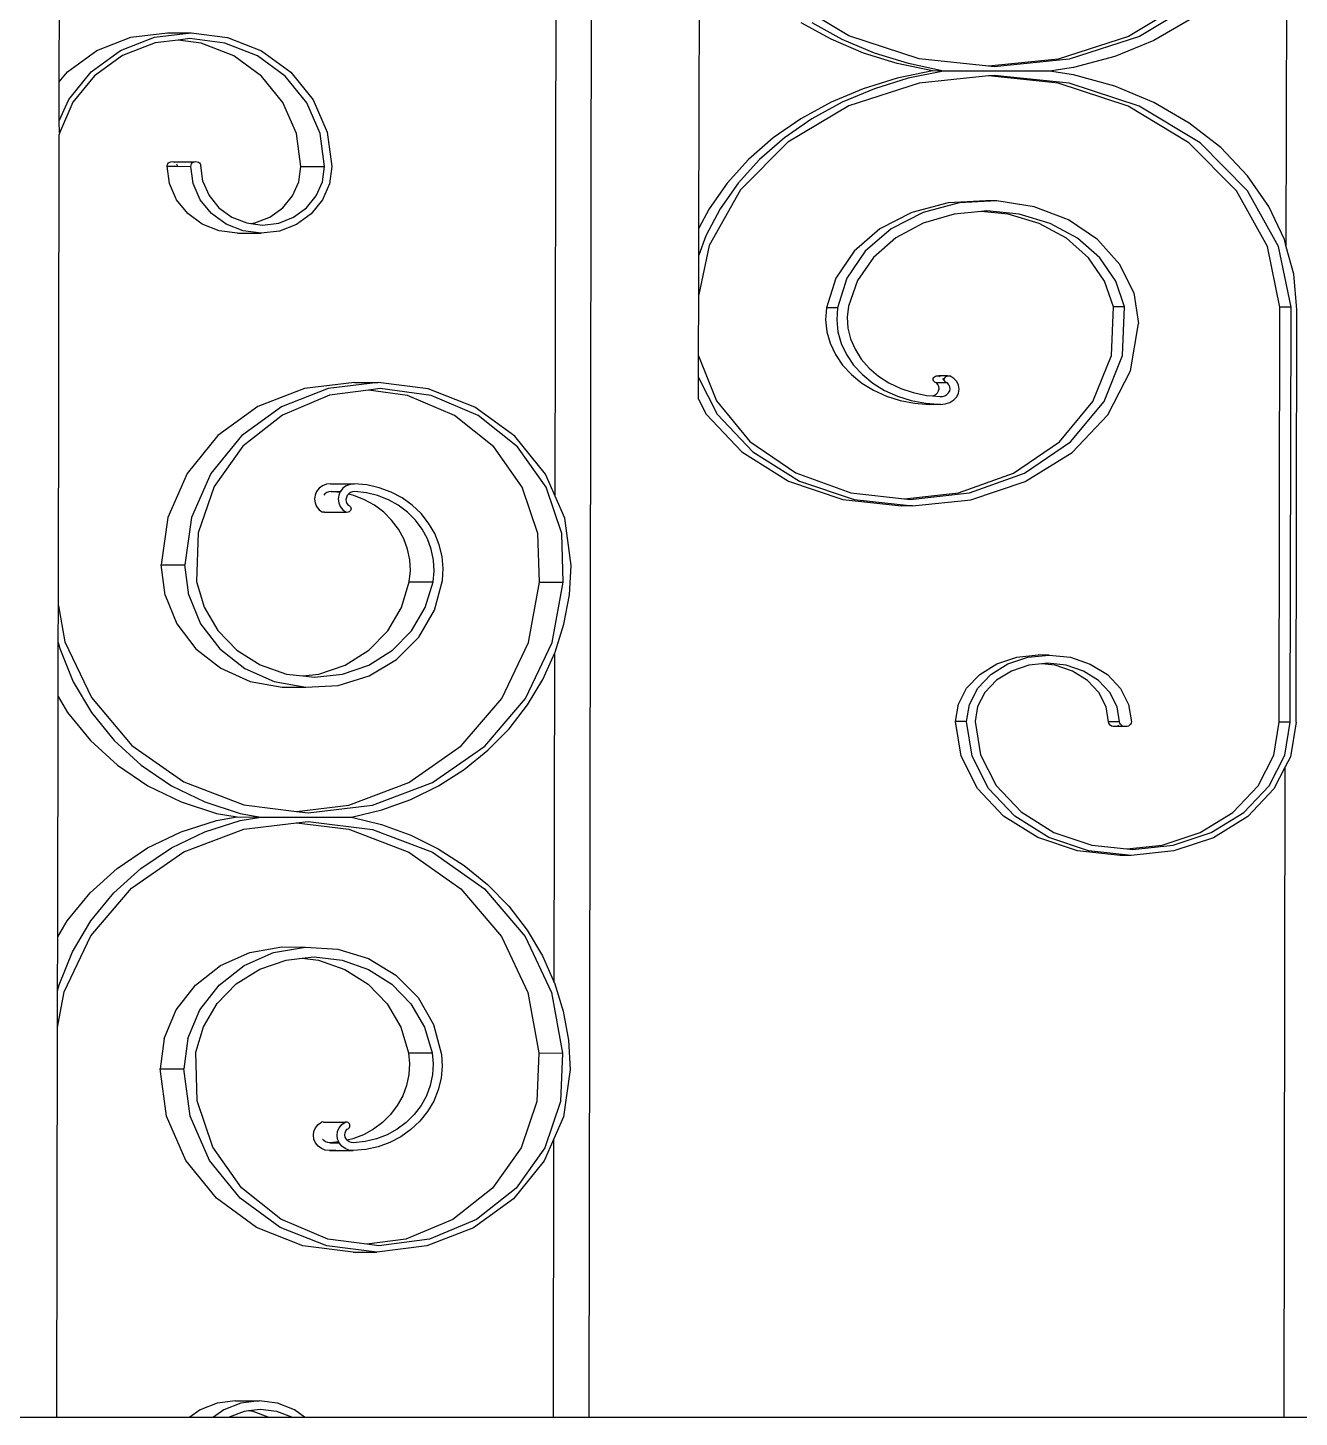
# Model space of a CAD drawing. Header units: millimetres. Extents: x 173236 to 801264, y -94969 to 615039.
# Drawn here: x 296713.2 to 297051.1, y -2873.8 to -2504.6 of the extents above; entities that cross this region are included whole.
import ezdxf

# ---------------------------------------------------------------- set-up
doc = ezdxf.new("R2010")
doc.units = ezdxf.units.MM
doc.header["$MEASUREMENT"] = 0
for name, color, linetype in [('VOX-A-ELEV-1-NEAR-RefEdit0', 130, 'Continuous'), ('VOX-A-STAIRS-STEPS', 140, 'Continuous'), ('VOX-A-WALL-PATT', 233, 'Continuous')]:
    doc.layers.add(name, color=color, linetype=linetype)

# ---------------------------------------------------------------- blocks, each defined once
blk = doc.blocks.new('STAIR')
at = {"layer": 'VOX-A-WALL-PATT'}
for p, q in [((292169.18, -267.16), (292170.62, 522.13)), ((292160.18, -22.42), (292161.17, 516.74)), ((292028.41, 87.74), (292029.05, 439.28)), ((292354.48, 43.91), (292354.65, 136.96)), ((292198.39, 48.85), (292198.54, 132.58)), ((292238.27, 99.94), (292222.13, 109.66)), ((292328.69, 109.46), (292312.51, 99.8)), ((292331.63, 109.46), (292315.45, 99.8)), ((292233.53, 99.02), (292225.54, 103.42)), ((292236.47, 99.01), (292228.47, 103.41)), ((292328.76, 104.2), (292319.3, 98.75)), ((292047.42, 99.57), (292057.13, 100.76)), ((292053.72, 99.56), (292063.43, 100.75)), ((292057.13, 100.76), (292063.43, 100.75)), ((292063.43, 100.75), (292073.13, 99.52)), ((292256.91, 93.83), (292238.27, 99.94)), ((292312.51, 99.8), (292293.85, 93.76)), ((292315.45, 99.8), (292296.79, 93.76)), ((292030.59, 90.42), (292038.37, 96.04)), ((292036.89, 90.4), (292044.67, 96.03)), ((292038.37, 96.04), (292047.42, 99.57)), ((292044.67, 96.03), (292053.72, 99.56)), ((292053.84, 98.06), (292045.18, 94.68)), ((292059.97, 98.81), (292053.84, 98.06)), ((292063.12, 99.2), (292059.97, 98.81)), ((292066.1, 98.04), (292059.97, 98.81)), ((292072.4, 98.02), (292063.12, 99.2)), ((292074.75, 94.63), (292066.1, 98.04)), ((292081.05, 94.62), (292072.4, 98.02)), ((292073.13, 99.52), (292082.17, 95.96)), ((292242.09, 95.38), (292233.53, 99.02)), ((292245.03, 95.38), (292236.47, 99.01)), ((292319.3, 98.75), (292308.96, 94.49)), ((292045.18, 94.68), (292037.75, 89.31)), ((292082.16, 89.22), (292074.75, 94.63)), ((292088.46, 89.21), (292081.05, 94.62)), ((292082.17, 95.96), (292089.93, 90.31)), ((292251.11, 92.57), (292242.09, 95.38)), ((292254.05, 92.56), (292245.03, 95.38)), ((292260.47, 90.61), (292251.11, 92.57)), ((292263.41, 90.6), (292254.05, 92.56)), ((292275.38, 91.88), (292256.91, 93.83)), ((292293.85, 93.76), (292275.38, 91.88)), ((292296.79, 93.76), (292276.85, 91.72)), ((292308.96, 94.49), (292297.96, 91.49)), ((292028.41, 87.74), (292030.59, 90.42)), ((292030.92, 83.07), (292036.89, 90.4)), ((292037.75, 89.31), (292032.03, 82.29)), ((292087.85, 82.19), (292082.16, 89.22)), ((292094.15, 82.17), (292088.46, 89.21)), ((292089.93, 90.31), (292095.87, 82.95)), ((292251.11, 88.68), (292242.08, 85.9)), ((292254.04, 88.67), (292245.01, 85.89)), ((292260.47, 90.61), (292251.11, 88.68)), ((292263.41, 90.6), (292254.04, 88.67)), ((292275.37, 89.28), (292256.9, 87.4)), ((292263.41, 90.6), (292260.47, 90.61)), ((292291.52, 90.55), (292263.41, 90.6)), ((292276.84, 89.43), (292275.37, 89.28)), ((292293.84, 87.33), (292275.37, 89.28)), ((292276.85, 91.72), (292275.38, 91.88)), ((292296.78, 87.33), (292276.84, 89.43)), ((292297.96, 91.49), (292291.52, 90.55)), ((292297.96, 89.59), (292291.52, 90.55)), ((292308.95, 86.55), (292297.96, 89.59)), ((292028.39, 77.33), (292028.41, 87.74)), ((292242.08, 85.9), (292233.5, 82.3)), ((292245.01, 85.89), (292236.44, 82.29)), ((292256.9, 87.4), (292238.24, 81.36)), ((292312.48, 81.22), (292293.84, 87.33)), ((292315.42, 81.22), (292296.78, 87.33)), ((292319.27, 82.24), (292308.95, 86.55)), ((292028.39, 77.33), (292030.92, 83.07)), ((292032.03, 82.29), (292028.44, 74.11)), ((292091.42, 74), (292087.85, 82.19)), ((292097.72, 73.98), (292094.15, 82.17)), ((292095.87, 82.95), (292099.6, 74.38)), ((292238.24, 81.36), (292222.06, 71.7)), ((292233.5, 82.3), (292225.49, 77.92)), ((292236.44, 82.29), (292228.43, 77.92)), ((292328.71, 76.77), (292319.27, 82.24)), ((292225.49, 77.92), (292218.16, 72.83)), ((292228.43, 77.92), (292221.09, 72.83)), ((292328.62, 71.5), (292312.48, 81.22)), ((292331.56, 71.5), (292315.42, 81.22)), ((292028.44, 74.11), (292028.39, 77.33)), ((292028.44, 74.11), (292028.39, 73.76)), ((292092.62, 65.21), (292091.42, 74)), ((292098.92, 65.2), (292097.72, 73.98)), ((292099.6, 74.38), (292100.87, 65.2)), ((292337.07, 70.23), (292328.71, 76.77)), ((292028.16, -51.5), (292028.39, 73.76)), ((292222.06, 71.7), (292209.42, 59.04)), ((292218.16, 72.83), (292211.59, 67.09)), ((292221.09, 72.83), (292214.52, 67.09)), ((292341.22, 58.8), (292328.62, 71.5)), ((292344.15, 58.8), (292331.56, 71.5)), ((292344.16, 62.78), (292337.07, 70.23)), ((292057.74, 66.37), (292058.06, 66.5)), ((292058.06, 66.5), (292058.4, 66.54)), ((292058.4, 66.54), (292058.75, 66.5)), ((292058.75, 66.5), (292059.07, 66.37)), ((292058.75, 66.5), (292064.36, 66.49)), ((292064.03, 66.36), (292064.36, 66.49)), ((292064.36, 66.49), (292064.7, 66.53)), ((292064.7, 66.53), (292065.05, 66.48)), ((292065.05, 66.48), (292065.37, 66.36)), ((292211.59, 67.09), (292205.87, 60.78)), ((292214.52, 67.09), (292208.81, 60.78)), ((292057.06, 65.28), (292057.11, 65.6)), ((292057.69, 60.68), (292057.06, 65.28)), ((292057.06, 65.28), (292059.74, 65.27)), ((292057.11, 65.6), (292057.24, 65.91)), ((292057.24, 65.91), (292057.46, 66.17)), ((292057.46, 66.17), (292057.74, 66.37)), ((292059.56, 65.9), (292059.69, 65.6)), ((292059.69, 65.6), (292059.74, 65.27)), ((292059.74, 65.27), (292063.36, 65.26)), ((292063.36, 65.26), (292063.41, 65.59)), ((292063.99, 60.67), (292063.36, 65.26)), ((292063.41, 65.59), (292063.54, 65.9)), ((292063.54, 65.9), (292063.76, 66.16)), ((292063.76, 66.16), (292064.03, 66.36)), ((292065.37, 66.36), (292065.65, 66.16)), ((292065.65, 66.16), (292065.86, 65.89)), ((292065.86, 65.89), (292065.99, 65.59)), ((292066.59, 61.23), (292065.99, 65.59)), ((292092.06, 61.19), (292092.62, 65.21)), ((292092.62, 65.21), (292098.92, 65.2)), ((292098.36, 61.17), (292098.92, 65.2)), ((292100.87, 65.2), (292100.22, 60.61)), ((292349.83, 54.57), (292344.16, 62.78)), ((292059.56, 56.4), (292057.69, 60.68)), ((292065.86, 56.39), (292063.99, 60.67)), ((292066.59, 61.23), (292068.23, 57.48)), ((292090.41, 57.44), (292092.06, 61.19)), ((292096.71, 57.42), (292098.36, 61.17)), ((292100.22, 60.61), (292098.34, 56.33)), ((292205.87, 60.78), (292201.09, 53.98)), ((292208.81, 60.78), (292204.02, 53.98)), ((292062.53, 52.72), (292059.56, 56.4)), ((292068.83, 52.71), (292065.86, 56.39)), ((292068.23, 57.48), (292070.83, 54.25)), ((292087.79, 54.22), (292090.41, 57.44)), ((292094.09, 54.21), (292096.71, 57.42)), ((292098.34, 56.33), (292095.35, 52.66)), ((292209.42, 59.04), (292201.13, 44.21)), ((292264.59, 55.56), (292255.01, 53.04)), ((292267.52, 55.56), (292257.94, 53.04)), ((292274.64, 56.07), (292264.59, 55.56)), ((292277.57, 56.06), (292267.52, 55.56)), ((292277.57, 56.06), (292274.64, 56.07)), ((292287.46, 54.52), (292277.57, 56.06)), ((292349.46, 43.94), (292341.22, 58.8)), ((292352.4, 43.94), (292344.15, 58.8)), ((292066.41, 49.89), (292062.53, 52.72)), ((292072.71, 49.88), (292068.83, 52.71)), ((292070.83, 54.25), (292074.24, 51.77)), ((292074.24, 51.77), (292078.2, 50.21)), ((292080.41, 50.21), (292084.38, 51.75)), ((292084.38, 51.75), (292087.79, 54.22)), ((292086.71, 50.19), (292090.68, 51.74)), ((292090.68, 51.74), (292094.09, 54.21)), ((292095.35, 52.66), (292091.46, 49.85)), ((292201.09, 53.98), (292198.39, 48.85)), ((292204.02, 53.98), (292200.23, 46.78)), ((292255.01, 53.04), (292246.51, 48.68)), ((292257.94, 53.04), (292249.44, 48.67)), ((292266.19, 52.6), (292257.99, 50.17)), ((292273.39, 53.28), (292266.19, 52.6)), ((292274.86, 53.42), (292273.39, 53.28)), ((292280.6, 52.58), (292273.39, 53.28)), ((292283.53, 52.57), (292274.86, 53.42)), ((292288.79, 50.11), (292280.6, 52.58)), ((292291.72, 50.11), (292283.53, 52.57)), ((292296.57, 51.04), (292287.46, 54.52)), ((292353.97, 45.78), (292349.83, 54.57)), ((292070.93, 48.11), (292066.41, 49.89)), ((292075.78, 47.5), (292070.93, 48.11)), ((292077.23, 48.1), (292072.71, 49.88)), ((292082.08, 47.49), (292077.23, 48.1)), ((292078.2, 50.21), (292079.3, 50.07)), ((292079.3, 50.07), (292080.41, 50.21)), ((292079.3, 50.07), (292082.45, 49.67)), ((292086.94, 48.08), (292082.08, 47.49)), ((292082.45, 49.67), (292086.71, 50.19)), ((292091.46, 49.85), (292086.94, 48.08)), ((292198.37, 41.7), (292198.39, 48.85)), ((292246.51, 48.68), (292239.62, 42.73)), ((292249.44, 48.67), (292242.55, 42.72)), ((292257.99, 50.17), (292250.72, 46.25)), ((292296.04, 46.17), (292288.79, 50.11)), ((292298.98, 46.16), (292291.72, 50.11)), ((292304.33, 45.83), (292296.57, 51.04)), ((292075.78, 47.5), (292082.08, 47.49)), ((292200.23, 46.78), (292198.37, 41.7)), ((292250.72, 46.25), (292244.79, 41.06)), ((292301.96, 40.96), (292296.04, 46.17)), ((292304.89, 40.95), (292298.98, 46.16)), ((292310.24, 39.22), (292304.33, 45.83)), ((292354.48, 43.91), (292353.97, 45.78)), ((292201.13, 44.21), (292198.35, 31.18)), ((292198.35, 31.18), (292198.37, 41.7)), ((292239.62, 42.73), (292234.77, 35.58)), ((292242.55, 42.72), (292237.71, 35.57)), ((292244.79, 41.06), (292240.51, 34.9)), ((292306.21, 34.78), (292301.96, 40.96)), ((292309.15, 34.77), (292304.89, 40.95)), ((292352.81, 27.88), (292349.46, 43.94)), ((292355.75, 27.87), (292352.4, 43.94)), ((292356.48, 36.6), (292354.48, 43.91)), ((292313.93, 31.63), (292310.24, 39.22)), ((292234.77, 35.58), (292232.28, 27.67)), ((292237.71, 35.57), (292235.22, 27.67)), ((292240.51, 34.9), (292238.13, 28.09)), ((292308.57, 27.96), (292306.21, 34.78)), ((292311.5, 27.95), (292309.15, 34.77)), ((292357.31, 27.22), (292356.48, 36.6)), ((292198.32, 14.93), (292198.35, 31.18)), ((292313.93, 31.63), (292315.18, 23.53)), ((292232.28, 27.67), (292232.06, 24.5)), ((292235.22, 27.67), (292232.28, 27.67)), ((292235.22, 27.67), (292235, 24.49)), ((292238.13, 28.09), (292237.81, 25.18)), ((292308.03, 15.04), (292308.57, 27.96)), ((292311.5, 27.95), (292308.57, 27.96)), ((292310.97, 15.03), (292311.5, 27.95)), ((292352.61, -82.45), (292352.81, 27.88)), ((292355.75, 27.87), (292352.81, 27.88)), ((292355.55, -82.46), (292355.75, 27.87)), ((292357.11, -82.46), (292357.31, 27.22)), ((292232.06, 24.5), (292232.4, 21.33)), ((292235, 24.49), (292235.33, 21.32)), ((292237.81, 25.18), (292238, 22.27)), ((292238, 22.27), (292238.7, 19.4)), ((292313.12, 10.96), (292315.18, 23.53)), ((292232.4, 21.33), (292233.27, 18.23)), ((292235.33, 21.32), (292236.21, 18.22)), ((292238.7, 19.4), (292239.88, 16.64)), ((292198.31, 9.11), (292198.32, 14.93)), ((292198.32, 14.93), (292203.08, 2.92)), ((292233.27, 18.23), (292234.67, 15.25)), ((292234.67, 15.25), (292236.56, 12.47)), ((292236.21, 18.22), (292237.6, 15.25)), ((292237.6, 15.25), (292239.5, 12.46)), ((292239.88, 16.64), (292241.53, 14.05)), ((292303.11, 2.74), (292308.03, 15.04)), ((292306.05, 2.74), (292310.97, 15.03)), ((292236.56, 12.47), (292238.91, 9.92)), ((292239.5, 12.46), (292241.85, 9.91)), ((292241.53, 14.05), (292243.61, 11.66)), ((292243.61, 11.66), (292246.09, 9.54)), ((292106.88, 7.86), (292093.59, 6.23)), ((292113.18, 7.85), (292099.89, 6.22)), ((292106.88, 7.86), (292113.18, 7.85)), ((292126.47, 6.17), (292113.18, 7.85)), ((292198.3, 3.37), (292198.31, 9.11)), ((292198.31, 9.11), (292203.24, -0.56)), ((292238.91, 9.92), (292241.68, 7.66)), ((292241.68, 7.66), (292244.81, 5.74)), ((292241.85, 9.91), (292244.62, 7.66)), ((292244.62, 7.66), (292247.75, 5.73)), ((292246.09, 9.54), (292248.9, 7.72)), ((292248.9, 7.72), (292252.01, 6.24)), ((292260.63, 8.64), (292260.67, 8.89)), ((292260.67, 8.39), (292260.63, 8.64)), ((292260.67, 8.89), (292260.8, 9.12)), ((292260.78, 8.16), (292260.67, 8.39)), ((292260.97, 7.96), (292260.78, 8.16)), ((292260.8, 9.12), (292260.99, 9.32)), ((292261.21, 7.8), (292260.97, 7.96)), ((292260.99, 9.32), (292261.24, 9.47)), ((292261.49, 7.7), (292261.21, 7.8)), ((292261.24, 9.47), (292261.52, 9.56)), ((292261.9, 7.25), (292261.49, 7.7)), ((292264.15, 7.7), (292261.49, 7.7)), ((292261.52, 9.56), (292261.83, 9.59)), ((292261.83, 9.59), (292262.14, 9.55)), ((292264.44, 9.55), (292262.14, 9.55)), ((292262.52, 9.31), (292262.14, 9.55)), ((292263.59, 8.46), (292263.19, 8.88)), ((292263.57, 8.64), (292263.61, 8.88)), ((292263.59, 8.46), (292263.57, 8.64)), ((292263.6, 8.39), (292263.59, 8.46)), ((292263.72, 8.15), (292263.6, 8.39)), ((292263.61, 8.88), (292263.73, 9.11)), ((292263.9, 7.95), (292263.72, 8.15)), ((292263.73, 9.11), (292263.92, 9.31)), ((292264.15, 7.8), (292263.9, 7.95)), ((292263.92, 9.31), (292264.17, 9.46)), ((292264.43, 7.7), (292264.15, 7.8)), ((292264.15, 7.7), (292264.15, 7.8)), ((292264.43, 7.7), (292264.15, 7.7)), ((292264.17, 9.46), (292264.44, 9.55)), ((292264.84, 7.24), (292264.43, 7.7)), ((292264.44, 9.55), (292264.77, 9.58)), ((292264.77, 9.58), (292265.07, 9.55)), ((292266.1, 8.9), (292265.07, 9.55)), ((292266.9, 8.06), (292266.1, 8.9)), ((292267.39, 7.09), (292266.9, 8.06)), ((292307.1, -0.75), (292313.12, 10.96)), ((292093.59, 6.23), (292081.19, 1.4)), ((292099.89, 6.22), (292087.49, 1.39)), ((292100.17, 4.42), (292087.68, -0.83)), ((292110.55, 5.78), (292100.17, 4.42)), ((292113.71, 6.19), (292110.55, 5.78)), ((292120.93, 4.38), (292110.55, 5.78)), ((292127.23, 4.37), (292113.71, 6.19)), ((292133.4, -0.91), (292120.93, 4.38)), ((292138.85, 1.29), (292126.47, 6.17)), ((292139.7, -0.92), (292127.23, 4.37)), ((292244.81, 5.74), (292248.24, 4.18)), ((292247.75, 5.73), (292251.17, 4.18)), ((292248.24, 4.18), (292251.9, 3.03)), ((292251.17, 4.18), (292254.83, 3.03)), ((292252.01, 6.24), (292255.34, 5.12)), ((292255.34, 5.12), (292258.83, 4.39)), ((292258.83, 4.39), (292260.52, 4.24)), ((292260.52, 4.24), (292260.81, 4.33)), ((292260.52, 4.24), (292262.41, 4.07)), ((292260.81, 4.33), (292261.38, 4.66)), ((292261.38, 4.66), (292261.82, 5.09)), ((292261.82, 5.09), (292262.1, 5.61)), ((292262.15, 6.72), (292261.9, 7.25)), ((292262.1, 5.61), (292262.21, 6.16)), ((292262.21, 6.16), (292262.15, 6.72)), ((292262.41, 4.07), (292263.1, 4.13)), ((292263.1, 4.13), (292263.75, 4.32)), ((292263.75, 4.32), (292264.26, 4.62)), ((292264.26, 4.62), (292264.27, 4.65)), ((292264.26, 4.62), (292264.31, 4.65)), ((292264.31, 4.65), (292264.75, 5.09)), ((292264.75, 5.09), (292265.04, 5.6)), ((292265.08, 6.71), (292264.84, 7.24)), ((292265.04, 5.6), (292265.15, 6.15)), ((292265.15, 6.15), (292265.08, 6.71)), ((292266.09, 3.19), (292266.89, 4.02)), ((292266.89, 4.02), (292267.39, 5)), ((292267.56, 6.04), (292267.39, 7.09)), ((292267.39, 5), (292267.56, 6.04)), ((292081.19, 1.4), (292070.54, -6.3)), ((292087.49, 1.39), (292076.84, -6.32)), ((292149.47, -6.45), (292138.85, 1.29)), ((292198.3, 3.37), (292200.3, -0.56)), ((292203.08, 2.92), (292211.96, -7.82)), ((292251.9, 3.03), (292255.72, 2.3)), ((292254.83, 3.03), (292258.65, 2.3)), ((292255.72, 2.3), (292259.63, 2.01)), ((292258.65, 2.3), (292260.82, 2.14)), ((292259.63, 2.01), (292260.82, 2.14)), ((292262.56, 2.01), (292259.63, 2.01)), ((292260.82, 2.14), (292262.56, 2.01)), ((292262.56, 2.01), (292263.86, 2.14)), ((292263.86, 2.14), (292265.06, 2.55)), ((292265.06, 2.55), (292266.09, 3.19)), ((292294.19, -7.97), (292303.11, 2.74)), ((292297.13, -7.98), (292306.05, 2.74)), ((292087.68, -0.83), (292077.21, -9.13)), ((292143.85, -9.25), (292133.4, -0.91)), ((292150.15, -9.27), (292139.7, -0.92)), ((292200.3, -0.56), (292209.81, -10.64)), ((292203.24, -0.56), (292212.75, -10.64)), ((292297.56, -10.8), (292307.1, -0.75)), ((292070.54, -6.3), (292062.36, -16.35)), ((292076.84, -6.32), (292068.66, -16.36)), ((292157.61, -16.53), (292149.47, -6.45)), ((292077.21, -9.13), (292069.57, -19.85)), ((292151.45, -20), (292143.85, -9.25)), ((292157.75, -20.01), (292150.15, -9.27)), ((292209.81, -10.64), (292222.22, -18.38)), ((292211.96, -7.82), (292224.15, -16.17)), ((292212.75, -10.64), (292225.15, -18.39)), ((292281.96, -16.27), (292294.19, -7.97)), ((292284.9, -16.28), (292297.13, -7.98)), ((292285.12, -18.5), (292297.56, -10.8)), ((292062.36, -16.35), (292057.21, -28.06)), ((292068.66, -16.36), (292063.51, -28.07)), ((292160.18, -22.42), (292157.61, -16.53)), ((292222.22, -18.38), (292236.67, -23.26)), ((292224.15, -16.17), (292238.72, -21.46)), ((292225.15, -18.39), (292239.61, -23.27)), ((292267.38, -21.52), (292281.96, -16.27)), ((292270.32, -21.52), (292284.9, -16.28)), ((292069.57, -19.85), (292065.35, -32.15)), ((292096.37, -22.09), (292096.23, -23.14)), ((292096.8, -21.12), (292096.37, -22.09)), ((292097.48, -20.28), (292096.8, -21.12)), ((292098.37, -19.64), (292097.48, -20.28)), ((292099.4, -19.24), (292098.37, -19.64)), ((292099.01, -21.74), (292098.71, -22.09)), ((292099.49, -21.42), (292099.01, -21.74)), ((292100.51, -19.1), (292099.4, -19.24)), ((292100.05, -21.22), (292099.49, -21.42)), ((292100.64, -21.16), (292100.05, -21.22)), ((292100.51, -19.1), (292106.8, -19.11)), ((292102.13, -19.24), (292100.51, -19.1)), ((292102.98, -21.41), (292100.64, -21.16)), ((292100.64, -21.16), (292103.08, -21.17)), ((292102.67, -22.1), (292102.52, -23.15)), ((292102.98, -21.41), (292102.67, -22.1)), ((292103.08, -21.17), (292102.98, -21.41)), ((292103.1, -21.13), (292103.08, -21.17)), ((292103.78, -20.29), (292103.1, -21.13)), ((292104.67, -19.65), (292103.78, -20.29)), ((292105.7, -19.25), (292104.67, -19.65)), ((292105.22, -21.85), (292104.93, -22.19)), ((292105.31, -21.76), (292105.22, -21.85)), ((292106.69, -22.21), (292105.22, -21.85)), ((292105.79, -21.43), (292105.31, -21.76)), ((292106.8, -19.11), (292105.7, -19.25)), ((292106.35, -21.23), (292105.79, -21.43)), ((292106.94, -21.17), (292106.35, -21.23)), ((292110.15, -19.4), (292106.8, -19.11)), ((292110.01, -21.5), (292106.94, -21.17)), ((292112.99, -22.22), (292110.01, -21.5)), ((292113.43, -20.13), (292110.15, -19.4)), ((292116.56, -21.28), (292113.43, -20.13)), ((292119.49, -22.83), (292116.56, -21.28)), ((292155.62, -32.31), (292151.45, -20)), ((292161.92, -32.32), (292157.75, -20.01)), ((292238.72, -21.46), (292253.05, -23.13)), ((292253.05, -23.13), (292267.38, -21.52)), ((292254.51, -23.3), (292270.32, -21.52)), ((292270.65, -23.32), (292285.12, -18.5)), ((292096.23, -23.14), (292096.37, -24.18)), ((292096.37, -24.18), (292096.79, -25.16)), ((292096.79, -25.16), (292097.47, -26)), ((292102.52, -23.15), (292102.67, -24.19)), ((292102.67, -24.19), (292103.09, -25.17)), ((292103.09, -25.17), (292103.77, -26.01)), ((292104.69, -22.7), (292104.59, -23.26)), ((292104.59, -23.26), (292104.65, -23.82)), ((292104.65, -23.82), (292104.86, -24.35)), ((292104.93, -22.19), (292104.69, -22.7)), ((292104.86, -24.35), (292105.2, -24.8)), ((292105.2, -24.8), (292105.45, -24.9)), ((292105.45, -24.9), (292105.66, -25.06)), ((292105.66, -25.06), (292105.82, -25.26)), ((292105.82, -25.26), (292105.91, -25.49)), ((292105.91, -25.49), (292105.95, -25.74)), ((292105.95, -25.74), (292105.91, -25.99)), ((292109.55, -23.32), (292106.69, -22.21)), ((292112.2, -24.81), (292109.55, -23.32)), ((292114.62, -26.63), (292112.2, -24.81)), ((292115.85, -23.34), (292112.99, -22.22)), ((292118.5, -24.82), (292115.85, -23.34)), ((292120.91, -26.64), (292118.5, -24.82)), ((292122.17, -24.75), (292119.49, -22.83)), ((292124.54, -27.01), (292122.17, -24.75)), ((292162.72, -28.25), (292160.18, -22.42)), ((292236.67, -23.26), (292252.19, -24.95)), ((292239.61, -23.27), (292255.13, -24.95)), ((292255.13, -24.95), (292252.19, -24.95)), ((292253.05, -23.13), (292254.51, -23.3)), ((292255.13, -24.95), (292270.65, -23.32)), ((292057.21, -28.06), (292055.44, -40.64)), ((292063.51, -28.07), (292061.74, -40.65)), ((292097.47, -26), (292098.36, -26.64)), ((292098.62, -26.68), (292098.36, -26.64)), ((292098.88, -26.65), (292098.62, -26.68)), ((292098.88, -26.65), (292104.65, -26.65)), ((292103.77, -26.01), (292104.65, -26.65)), ((292104.92, -26.69), (292104.65, -26.65)), ((292105.18, -26.66), (292104.92, -26.69)), ((292105.43, -26.57), (292105.18, -26.66)), ((292105.64, -26.41), (292105.43, -26.57)), ((292105.8, -26.22), (292105.64, -26.41)), ((292105.91, -25.99), (292105.8, -26.22)), ((292116.73, -28.75), (292114.62, -26.63)), ((292118.52, -31.13), (292116.73, -28.75)), ((292123.03, -28.76), (292120.91, -26.64)), ((292124.82, -31.14), (292123.03, -28.76)), ((292126.56, -29.56), (292124.54, -27.01)), ((292164.45, -40.83), (292162.72, -28.25)), ((292065.35, -32.15), (292064.89, -45.07)), ((292119.93, -33.73), (292118.52, -31.13)), ((292126.23, -33.74), (292124.82, -31.14)), ((292128.18, -32.35), (292126.56, -29.56)), ((292129.37, -35.32), (292128.18, -32.35)), ((292156.04, -45.24), (292155.62, -32.31)), ((292162.33, -45.25), (292161.92, -32.32)), ((292120.94, -36.49), (292119.93, -33.73)), ((292121.53, -39.35), (292120.94, -36.49)), ((292127.24, -36.5), (292126.23, -33.74)), ((292127.83, -39.36), (292127.24, -36.5)), ((292130.12, -38.42), (292129.37, -35.32)), ((292121.7, -42.27), (292121.53, -39.35)), ((292127.99, -42.28), (292127.83, -39.36)), ((292130.4, -41.59), (292130.12, -38.42)), ((292055.44, -40.64), (292061.74, -40.65)), ((292056.51, -48.73), (292055.44, -40.64)), ((292062.8, -48.74), (292061.74, -40.65)), ((292121.42, -45.17), (292121.7, -42.27)), ((292127.72, -45.19), (292127.99, -42.28)), ((292130.22, -44.77), (292130.4, -41.59)), ((292163.96, -48.65), (292164.45, -40.83)), ((292064.89, -45.07), (292066.9, -51.89)), ((292119.38, -51.98), (292121.42, -45.17)), ((292121.42, -45.17), (292127.72, -45.19)), ((292125.68, -51.99), (292127.72, -45.19)), ((292128.08, -52.67), (292130.22, -44.77)), ((292153.11, -61.29), (292156.04, -45.24)), ((292156.04, -45.24), (292162.33, -45.25)), ((292159.41, -61.3), (292162.33, -45.25)), ((292028.14, -61.29), (292028.16, -51.5)), ((292028.16, -51.5), (292029.86, -61.06)), ((292056.51, -48.73), (292059.67, -56.32)), ((292062.8, -48.74), (292065.97, -56.34)), ((292162.53, -56.36), (292163.96, -48.65)), ((292066.9, -51.89), (292070.54, -58.07)), ((292115.72, -58.15), (292119.38, -51.98)), ((292122.02, -58.16), (292125.68, -51.99)), ((292123.93, -59.82), (292128.08, -52.67)), ((292059.67, -56.32), (292064.73, -62.93)), ((292065.97, -56.34), (292071.03, -62.94)), ((292070.54, -58.07), (292075.61, -63.27)), ((292110.64, -63.34), (292115.72, -58.15)), ((292116.93, -63.35), (292122.02, -58.16)), ((292160.17, -63.87), (292162.53, -56.36)), ((292028.11, -75.66), (292028.14, -61.29)), ((292028.14, -61.29), (292028.52, -62.91)), ((292029.86, -61.06), (292036.92, -75.92)), ((292118.03, -65.77), (292123.93, -59.82)), ((292146, -76.12), (292153.11, -61.29)), ((292152.3, -76.13), (292159.41, -61.3)), ((292028.52, -62.91), (292032.06, -71.7)), ((292064.73, -62.93), (292071.37, -68.14)), ((292071.03, -62.94), (292077.67, -68.15)), ((292075.61, -63.27), (292081.82, -67.22)), ((292104.41, -67.26), (292110.64, -63.34)), ((292110.71, -67.27), (292116.93, -63.35)), ((292110.75, -70.14), (292118.03, -65.77)), ((292156.92, -71.07), (292160.11, -64.02)), ((292159.95, -151.59), (292160.11, -64.02)), ((292160.11, -64.02), (292160.17, -63.87)), ((292277.57, -66.95), (292282.85, -65.19)), ((292280.5, -66.96), (292285.79, -65.19)), ((292282.85, -65.19), (292288.52, -64.59)), ((292285.79, -65.19), (292291.45, -64.6)), ((292291.45, -64.6), (292288.52, -64.59)), ((292291.45, -64.6), (292297.12, -65.21)), ((292297.12, -65.21), (292302.4, -67)), ((292071.37, -68.14), (292079.17, -71.62)), ((292077.67, -68.15), (292085.47, -71.63)), ((292081.82, -67.22), (292088.83, -69.68)), ((292088.83, -69.68), (292093.11, -70.17)), ((292093.11, -70.17), (292097.39, -69.7)), ((292096.26, -70.53), (292103.69, -69.71)), ((292097.39, -69.7), (292104.41, -67.26)), ((292102.55, -72.66), (292110.75, -70.14)), ((292103.69, -69.71), (292110.71, -67.27)), ((292269.54, -73.43), (292273.03, -69.76)), ((292272.47, -73.44), (292275.96, -69.77)), ((292273.03, -69.76), (292277.57, -66.95)), ((292275.96, -69.77), (292280.5, -66.96)), ((292281.42, -68.85), (292277.44, -71.31)), ((292286.05, -67.3), (292281.42, -68.85)), ((292289.55, -66.94), (292286.05, -67.3)), ((292291.02, -66.78), (292289.55, -66.94)), ((292293.05, -67.32), (292289.55, -66.94)), ((292295.99, -67.32), (292291.02, -66.78)), ((292297.68, -68.88), (292293.05, -67.32)), ((292300.62, -68.88), (292295.99, -67.32)), ((292301.65, -71.36), (292297.68, -68.88)), ((292304.59, -71.36), (292300.62, -68.88)), ((292302.4, -67), (292306.93, -69.82)), ((292306.93, -69.82), (292310.4, -73.5)), ((292032.06, -71.7), (292036.92, -79.91)), ((292079.17, -71.62), (292087.64, -73.16)), ((292085.47, -71.63), (292093.94, -73.17)), ((292087.64, -73.16), (292093.94, -73.17)), ((292093.11, -70.17), (292096.26, -70.53)), ((292093.94, -73.17), (292102.55, -72.66)), ((292152.83, -77.87), (292156.92, -71.07)), ((292267.34, -77.7), (292269.54, -73.43)), ((292270.28, -77.71), (292272.47, -73.44)), ((292277.44, -71.31), (292274.38, -74.53)), ((292304.7, -74.59), (292301.65, -71.36)), ((292307.63, -74.59), (292304.59, -71.36)), ((292310.4, -73.5), (292312.58, -77.79)), ((292028, -139.46), (292028.11, -75.66)), ((292028.11, -75.66), (292030.62, -79.89)), ((292036.92, -75.92), (292047.7, -88.62)), ((292135.17, -88.78), (292146, -76.12)), ((292141.47, -88.79), (292152.3, -76.13)), ((292274.38, -74.53), (292272.45, -78.28)), ((292306.61, -78.34), (292304.7, -74.59)), ((292309.55, -78.35), (292307.63, -74.59)), ((292030.62, -79.89), (292036.69, -87.34)), ((292036.92, -79.91), (292042.99, -87.35)), ((292147.93, -84.18), (292152.83, -77.87)), ((292266.59, -82.3), (292267.34, -77.7)), ((292269.52, -82.3), (292270.28, -77.71)), ((292272.45, -78.28), (292271.79, -82.3)), ((292307.26, -82.37), (292306.61, -78.34)), ((292310.19, -82.38), (292309.55, -78.35)), ((292312.58, -77.79), (292313.32, -82.38)), ((292142.3, -89.92), (292147.93, -84.18)), ((292269.52, -82.3), (292266.59, -82.3)), ((292268.06, -91.48), (292266.59, -82.3)), ((292271, -91.49), (292269.52, -82.3)), ((292271.79, -82.3), (292273.2, -91.09)), ((292310.19, -82.38), (292307.26, -82.37)), ((292307.31, -82.7), (292307.26, -82.37)), ((292307.47, -83), (292307.31, -82.7)), ((292307.71, -83.27), (292307.47, -83)), ((292308.04, -83.47), (292307.71, -83.27)), ((292308.41, -83.59), (292308.04, -83.47)), ((292308.82, -83.64), (292308.41, -83.59)), ((292309.22, -83.6), (292308.82, -83.64)), ((292309.6, -83.47), (292309.22, -83.6)), ((292311.35, -83.6), (292309.22, -83.6)), ((292309.92, -83.27), (292309.6, -83.47)), ((292310.25, -82.7), (292310.19, -82.38)), ((292310.4, -83.01), (292310.25, -82.7)), ((292310.65, -83.27), (292310.4, -83.01)), ((292310.97, -83.47), (292310.65, -83.27)), ((292311.35, -83.6), (292310.97, -83.47)), ((292311.75, -83.64), (292311.35, -83.6)), ((292312.16, -83.6), (292311.75, -83.64)), ((292312.53, -83.48), (292312.16, -83.6)), ((292312.86, -83.27), (292312.53, -83.48)), ((292313.11, -83.01), (292312.86, -83.27)), ((292313.26, -82.71), (292313.11, -83.01)), ((292313.32, -82.38), (292313.26, -82.71)), ((292351.17, -91.23), (292352.61, -82.45)), ((292355.55, -82.46), (292352.61, -82.45)), ((292354.1, -91.24), (292355.55, -82.46)), ((292357.11, -82.46), (292355.6, -91.64)), ((292036.69, -87.34), (292043.84, -93.87)), ((292042.99, -87.35), (292050.14, -93.89)), ((292047.7, -88.62), (292061.52, -98.33)), ((292121.32, -98.44), (292135.17, -88.78)), ((292127.61, -98.45), (292141.47, -88.79)), ((292136.02, -95.01), (292142.3, -89.92)), ((292272.42, -100.05), (292268.06, -91.48)), ((292275.36, -100.05), (292271, -91.49)), ((292273.2, -91.09), (292277.37, -99.28)), ((292346.97, -99.41), (292351.17, -91.23)), ((292349.91, -99.41), (292354.1, -91.24)), ((292355.6, -91.64), (292354.23, -94.32)), ((292043.84, -93.87), (292051.92, -99.35)), ((292050.14, -93.89), (292058.22, -99.36)), ((292129.16, -99.39), (292136.02, -95.01)), ((292354.23, -94.32), (292351.21, -100.19)), ((292353.91, -267.16), (292354.23, -94.32)), ((292051.92, -99.35), (292060.76, -103.65)), ((292058.22, -99.36), (292067.06, -103.66)), ((292061.52, -98.33), (292077.48, -104.44)), ((292105.33, -104.49), (292121.32, -98.44)), ((292111.63, -104.5), (292127.61, -98.45)), ((292121.81, -102.99), (292129.16, -99.39)), ((292277.37, -99.28), (292284.01, -106.32)), ((292340.3, -106.42), (292346.97, -99.41)), ((292343.24, -106.43), (292349.91, -99.41)), ((292114.08, -105.78), (292121.81, -102.99)), ((292279.37, -107.41), (292272.42, -100.05)), ((292282.31, -107.42), (292275.36, -100.05)), ((292351.21, -100.19), (292344.24, -107.53)), ((292060.76, -103.65), (292070.17, -106.69)), ((292067.06, -103.66), (292076.47, -106.7)), ((292070.17, -106.69), (292075.69, -107.65)), ((292076.47, -106.7), (292081.99, -107.66)), ((292077.48, -104.44), (292091.4, -106.15)), ((292091.4, -106.15), (292105.33, -104.49)), ((292091.4, -106.15), (292094.55, -106.54)), ((292094.55, -106.54), (292111.63, -104.5)), ((292106.06, -107.7), (292114.08, -105.78)), ((292284.01, -106.32), (292292.68, -111.73)), ((292331.62, -111.8), (292340.3, -106.42)), ((292334.55, -111.81), (292343.24, -106.43)), ((292060.75, -111.59), (292070.17, -108.59)), ((292067.05, -111.6), (292076.47, -108.6)), ((292070.17, -108.59), (292075.69, -107.65)), ((292075.69, -107.65), (292081.99, -107.66)), ((292076.47, -108.6), (292081.99, -107.66)), ((292077.47, -110.87), (292091.4, -109.2)), ((292081.99, -107.66), (292106.06, -107.7)), ((292091.4, -109.2), (292094.55, -108.83)), ((292091.4, -109.2), (292105.32, -110.92)), ((292094.55, -108.83), (292111.62, -110.93)), ((292106.06, -107.7), (292114.07, -109.66)), ((292114.07, -109.66), (292121.8, -112.48)), ((292288.43, -113.07), (292279.37, -107.41)), ((292291.36, -113.07), (292282.31, -107.42)), ((292344.24, -107.53), (292335.16, -113.15)), ((292051.89, -115.86), (292060.75, -111.59)), ((292058.19, -115.87), (292067.05, -111.6)), ((292061.49, -116.91), (292077.47, -110.87)), ((292105.32, -110.92), (292121.28, -117.02)), ((292111.62, -110.93), (292127.58, -117.03)), ((292121.8, -112.48), (292129.13, -116.11)), ((292298.98, -116.63), (292288.43, -113.07)), ((292301.92, -116.64), (292291.36, -113.07)), ((292292.68, -111.73), (292302.77, -115.14)), ((292321.51, -115.17), (292331.62, -111.8)), ((292324.45, -115.18), (292334.55, -111.81)), ((292335.16, -113.15), (292324.59, -116.68)), ((292043.79, -121.31), (292051.89, -115.86)), ((292047.63, -126.58), (292061.49, -116.91)), ((292050.09, -121.32), (292058.19, -115.87)), ((292121.28, -117.02), (292135.1, -126.74)), ((292127.58, -117.03), (292141.4, -126.75)), ((292129.13, -116.11), (292135.97, -120.51)), ((292310.32, -117.86), (292298.98, -116.63)), ((292313.25, -117.86), (292301.92, -116.64)), ((292302.77, -115.14), (292312.14, -116.15)), ((292313.25, -117.86), (292310.32, -117.86)), ((292312.14, -116.15), (292321.51, -115.17)), ((292312.14, -116.15), (292313.61, -116.31)), ((292324.59, -116.68), (292313.25, -117.86)), ((292313.61, -116.31), (292324.45, -115.18)), ((292036.61, -127.81), (292043.79, -121.31)), ((292042.91, -127.82), (292050.09, -121.32)), ((292135.97, -120.51), (292142.24, -125.62)), ((292030.52, -135.24), (292036.61, -127.81)), ((292036.8, -139.24), (292047.63, -126.58)), ((292036.81, -135.25), (292042.91, -127.82)), ((292135.1, -126.74), (292145.89, -139.43)), ((292141.4, -126.75), (292152.18, -139.45)), ((292142.24, -125.62), (292147.84, -131.38)), ((292147.84, -131.38), (292152.72, -137.71)), ((292028, -139.46), (292030.52, -135.24)), ((292031.93, -143.44), (292036.81, -135.25)), ((292027.97, -153.83), (292028, -139.46)), ((292029.69, -154.07), (292036.8, -139.24)), ((292145.89, -139.43), (292152.94, -154.29)), ((292152.18, -139.45), (292159.24, -154.3)), ((292152.72, -137.71), (292156.79, -144.53)), ((292028.35, -152.22), (292031.93, -143.44)), ((292071.22, -147.14), (292079.04, -143.69)), ((292077.52, -147.15), (292085.34, -143.7)), ((292079.04, -143.69), (292087.51, -142.18)), ((292085.34, -143.7), (292093.81, -142.2)), ((292087.51, -142.18), (292093.81, -142.2)), ((292093.81, -142.2), (292102.42, -142.74)), ((292102.42, -142.74), (292110.61, -145.28)), ((292064.57, -152.33), (292071.22, -147.14)), ((292070.87, -152.34), (292077.52, -147.15)), ((292081.67, -148.1), (292088.7, -145.66)), ((292088.7, -145.66), (292092.97, -145.19)), ((292092.97, -145.19), (292096.12, -144.85)), ((292092.97, -145.19), (292097.25, -145.68)), ((292096.12, -144.85), (292103.55, -145.69)), ((292097.25, -145.68), (292104.26, -148.14)), ((292103.55, -145.69), (292110.56, -148.15)), ((292110.61, -145.28), (292117.88, -149.68)), ((292156.79, -144.53), (292159.95, -151.59)), ((292075.45, -152.02), (292081.67, -148.1)), ((292104.26, -148.14), (292110.47, -152.09)), ((292110.56, -148.15), (292116.77, -152.1)), ((292117.88, -149.68), (292123.75, -155.65)), ((292027.95, -163.62), (292027.97, -153.83)), ((292027.95, -163.62), (292029.69, -154.07)), ((292027.97, -153.83), (292028.35, -152.22)), ((292059.48, -158.91), (292064.57, -152.33)), ((292065.78, -158.93), (292070.87, -152.34)), ((292070.36, -157.21), (292075.45, -152.02)), ((292110.47, -152.09), (292115.54, -157.29)), ((292116.77, -152.1), (292121.84, -157.31)), ((292152.94, -154.29), (292155.81, -170.35)), ((292159.24, -154.3), (292162.11, -170.37)), ((292159.95, -151.59), (292160.01, -151.74)), ((292160.01, -151.74), (292162.34, -159.25)), ((292066.7, -163.38), (292070.36, -157.21)), ((292115.54, -157.29), (292119.18, -163.48)), ((292121.84, -157.31), (292125.48, -163.49)), ((292123.75, -155.65), (292127.88, -162.82)), ((292056.29, -166.49), (292059.48, -158.91)), ((292062.59, -166.51), (292065.78, -158.93)), ((292162.34, -159.25), (292163.74, -166.97)), ((292027.76, -267.16), (292027.95, -163.62)), ((292064.66, -170.19), (292066.7, -163.38)), ((292119.18, -163.48), (292121.2, -170.29)), ((292125.48, -163.49), (292127.5, -170.3)), ((292127.88, -162.82), (292129.99, -170.73)), ((292056.29, -166.49), (292055.19, -174.59)), ((292062.59, -166.51), (292061.49, -174.6)), ((292163.74, -166.97), (292164.2, -174.79)), ((292065.08, -183.11), (292064.66, -170.19)), ((292121.2, -170.29), (292127.5, -170.3)), ((292121.2, -170.29), (292121.46, -173.2)), ((292121.46, -173.2), (292121.28, -176.11)), ((292127.5, -170.3), (292127.76, -173.21)), ((292127.76, -173.21), (292127.58, -176.12)), ((292129.99, -170.73), (292130.16, -173.91)), ((292155.81, -170.35), (292155.34, -183.28)), ((292155.81, -170.35), (292162.11, -170.37)), ((292162.11, -170.37), (292161.64, -183.29)), ((292056.92, -187.17), (292055.19, -174.59)), ((292055.19, -174.59), (292061.49, -174.6)), ((292063.22, -187.18), (292061.49, -174.6)), ((292121.28, -176.11), (292120.68, -178.98)), ((292127.58, -176.12), (292126.98, -178.99)), ((292129.87, -177.08), (292129.11, -180.17)), ((292130.16, -173.91), (292129.87, -177.08)), ((292164.2, -174.79), (292162.43, -187.36)), ((292120.68, -178.98), (292119.66, -181.73)), ((292126.98, -178.99), (292125.96, -181.74)), ((292129.11, -180.17), (292127.9, -183.14)), ((292069.25, -195.42), (292065.08, -183.11)), ((292118.24, -184.32), (292116.45, -186.7)), ((292119.66, -181.73), (292118.24, -184.32)), ((292124.54, -184.33), (292122.74, -186.71)), ((292125.96, -181.74), (292124.54, -184.33)), ((292127.9, -183.14), (292126.27, -185.92)), ((292155.34, -183.28), (292151.13, -195.57)), ((292161.64, -183.29), (292157.43, -195.59)), ((292062.03, -198.9), (292056.92, -187.17)), ((292068.33, -198.91), (292063.22, -187.18)), ((292116.45, -186.7), (292114.32, -188.81)), ((292122.74, -186.71), (292120.62, -188.82)), ((292126.27, -185.92), (292124.25, -188.46)), ((292162.43, -187.36), (292159.87, -193.18)), ((292095.92, -192.24), (292096.06, -191.19)), ((292096.06, -191.19), (292096.49, -190.22)), ((292096.49, -190.22), (292097.17, -189.38)), ((292097.17, -189.38), (292098.06, -188.74)), ((292098.32, -188.7), (292098.06, -188.74)), ((292098.59, -188.74), (292098.32, -188.7)), ((292098.59, -188.74), (292104.36, -188.75)), ((292102.22, -192.25), (292102.36, -191.2)), ((292102.36, -191.2), (292102.79, -190.23)), ((292102.79, -190.23), (292103.47, -189.39)), ((292103.47, -189.39), (292104.36, -188.75)), ((292104.28, -192.14), (292104.34, -191.58)), ((292104.34, -191.58), (292104.55, -191.06)), ((292104.62, -188.72), (292104.36, -188.75)), ((292104.55, -191.06), (292104.9, -190.6)), ((292104.88, -188.75), (292104.62, -188.72)), ((292105.13, -188.84), (292104.88, -188.75)), ((292104.9, -190.6), (292105.15, -190.5)), ((292105.34, -188.99), (292105.13, -188.84)), ((292105.15, -190.5), (292105.35, -190.35)), ((292105.51, -189.19), (292105.34, -188.99)), ((292105.35, -190.35), (292105.51, -190.15)), ((292105.61, -189.42), (292105.51, -189.19)), ((292105.51, -190.15), (292105.61, -189.92)), ((292105.65, -189.67), (292105.61, -189.42)), ((292105.61, -189.92), (292105.65, -189.67)), ((292111.9, -190.62), (292109.24, -192.1)), ((292114.32, -188.81), (292111.9, -190.62)), ((292118.2, -190.64), (292115.54, -192.11)), ((292120.62, -188.82), (292118.2, -190.64)), ((292121.87, -190.71), (292119.18, -192.63)), ((292124.25, -188.46), (292121.87, -190.71)), ((292076.85, -206.17), (292069.25, -195.42)), ((292096.06, -193.28), (292095.92, -192.24)), ((292096.49, -194.26), (292096.06, -193.28)), ((292097.16, -195.1), (292096.49, -194.26)), ((292098.05, -195.74), (292097.16, -195.1)), ((292098.7, -193.64), (292098.39, -193.29)), ((292099.18, -193.97), (292098.7, -193.64)), ((292099.73, -194.17), (292099.18, -193.97)), ((292100.32, -194.23), (292099.73, -194.17)), ((292102.66, -193.99), (292100.32, -194.23)), ((292100.32, -194.23), (292102.77, -194.23)), ((292102.36, -193.29), (292102.22, -192.25)), ((292102.66, -193.99), (292102.36, -193.29)), ((292102.77, -194.23), (292102.66, -193.99)), ((292102.78, -194.27), (292102.77, -194.23)), ((292103.46, -195.11), (292102.78, -194.27)), ((292104.35, -195.75), (292103.46, -195.11)), ((292104.38, -192.7), (292104.28, -192.14)), ((292104.62, -193.21), (292104.38, -192.7)), ((292104.91, -193.55), (292104.62, -193.21)), ((292106.38, -193.2), (292104.91, -193.55)), ((292104.99, -193.65), (292104.91, -193.55)), ((292105.48, -193.98), (292104.99, -193.65)), ((292106.03, -194.18), (292105.48, -193.98)), ((292106.62, -194.24), (292106.03, -194.18)), ((292109.24, -192.1), (292106.38, -193.2)), ((292109.69, -193.93), (292106.62, -194.24)), ((292112.68, -193.21), (292109.69, -193.93)), ((292113.11, -195.31), (292109.83, -196.02)), ((292115.54, -192.11), (292112.68, -193.21)), ((292116.24, -194.17), (292113.11, -195.31)), ((292119.18, -192.63), (292116.24, -194.17)), ((292151.13, -195.57), (292143.49, -206.29)), ((292157.43, -195.59), (292149.79, -206.3)), ((292159.87, -193.18), (292157.28, -199.07)), ((292159.73, -267.16), (292159.87, -193.18)), ((292070.17, -208.97), (292062.03, -198.9)), ((292076.47, -208.99), (292068.33, -198.91)), ((292099.08, -196.15), (292098.05, -195.74)), ((292100.18, -196.29), (292099.08, -196.15)), ((292101.81, -196.15), (292100.18, -196.29)), ((292100.18, -196.29), (292106.48, -196.3)), ((292105.38, -196.16), (292104.35, -195.75)), ((292106.48, -196.3), (292105.38, -196.16)), ((292109.83, -196.02), (292106.48, -196.3)), ((292157.28, -199.07), (292149.1, -209.12)), ((292087.29, -214.51), (292076.85, -206.17)), ((292143.49, -206.29), (292133.01, -214.6)), ((292149.79, -206.3), (292139.31, -214.61)), ((292080.8, -216.72), (292070.17, -208.97)), ((292087.09, -216.73), (292076.47, -208.99)), ((292149.1, -209.12), (292138.45, -216.82)), ((292093.17, -221.59), (292080.8, -216.72)), ((292099.47, -221.6), (292087.09, -216.73)), ((292099.76, -219.8), (292087.29, -214.51)), ((292133.01, -214.6), (292120.53, -219.84)), ((292138.45, -216.82), (292126.06, -221.65)), ((292139.31, -214.61), (292126.82, -219.85)), ((292110.14, -221.2), (292099.76, -219.8)), ((292120.53, -219.84), (292110.14, -221.2)), ((292113.29, -221.63), (292110.14, -221.2)), ((292126.82, -219.85), (292113.29, -221.63)), ((292106.46, -223.27), (292093.17, -221.59)), ((292112.76, -223.28), (292099.47, -221.6)), ((292106.46, -223.27), (292112.76, -223.28)), ((292126.06, -221.65), (292112.76, -223.28)), ((292065.84, -265.16), (292063.07, -267.16)), ((292070.36, -263.39), (292065.84, -265.16)), ((292072.14, -265.17), (292069.38, -267.16)), ((292075.22, -262.8), (292070.36, -263.39)), ((292076.66, -263.4), (292072.14, -265.17)), ((292073.65, -267.06), (292077.62, -265.52)), ((292075.22, -262.8), (292081.52, -262.81)), ((292081.52, -262.81), (292076.66, -263.4)), ((292077.62, -265.52), (292078.73, -265.38)), ((292078.73, -265.38), (292081.88, -264.99)), ((292078.73, -265.38), (292079.83, -265.52)), ((292079.83, -265.52), (292083.8, -267.08)), ((292086.37, -263.42), (292081.52, -262.81)), ((292081.88, -264.99), (292086.13, -265.53)), ((292086.13, -265.53), (292090.1, -267.09)), ((292090.89, -265.2), (292086.37, -263.42)), ((292093.57, -267.16), (292090.89, -265.2)), ((292073.52, -267.16), (292073.65, -267.06)), ((292083.8, -267.08), (292083.91, -267.16)), ((292090.1, -267.09), (292090.19, -267.16))]:
    blk.add_line(p, q, dxfattribs=at)

msp = doc.modelspace()

# ---------------------------------------------------------------- linework, layer by layer
at = {"layer": 'VOX-A-ELEV-1-NEAR-RefEdit0'}
msp.add_line((287649.77, -2873.82), (300994.03, -2873.82), dxfattribs=at)

# ---------------------------------------------------------------- block references
at = {"layer": 'VOX-A-STAIRS-STEPS'}
msp.add_blockref('STAIR', (4693.14, -2606.66), dxfattribs=at)

doc.saveas('drawing.dxf')
